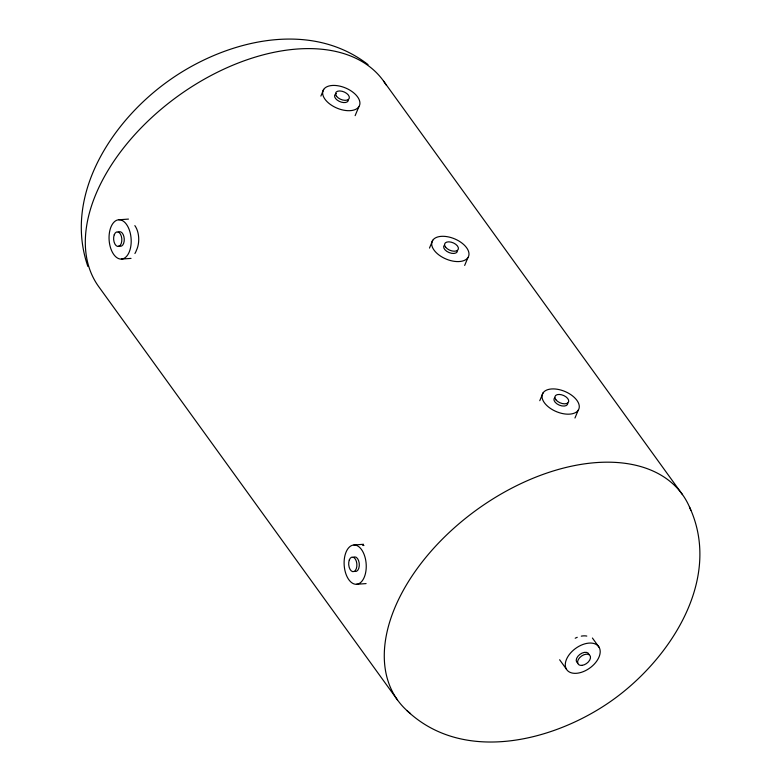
<?xml version="1.0" encoding="UTF-8"?>
<svg xmlns="http://www.w3.org/2000/svg" width="781" height="781" viewBox="0 0 781 781"><rect width="100%" height="100%" fill="white"/><g stroke="black" fill="none" stroke-linecap="round" stroke-linejoin="round"><path stroke-width="1.17" d="M320.884 96.083L323.685 89.395M355.13 115.647L358.87 106.724A19.691 10.954 22.7 0 0 337.851 85.754A19.691 10.954 22.7 0 0 327.112 101.696A19.691 10.954 22.7 0 0 358.87 106.724M429.482 248.085L432.742 240.275M464.666 265.423L467.926 257.613A19.691 10.954 22.7 0 0 446.908 236.633A19.691 10.954 22.7 0 0 436.169 252.585A19.691 10.954 22.7 0 0 467.926 257.613M539.778 400.692L543.049 392.882M574.962 418.02L578.233 410.21A19.691 10.954 22.7 0 0 557.214 389.241A19.691 10.954 22.7 0 0 546.475 405.183A19.691 10.954 22.7 0 0 578.233 410.21M118.849 219.783L128.474 219.09M121.406 259.087A19.691 11.012 85.9 0 0 129.021 229.145A19.691 11.012 85.9 0 0 109.955 230.073A19.691 11.012 85.9 0 0 121.406 259.087L131.032 258.394M353.91 544.982L363.536 544.289M356.468 584.286A19.691 11.012 85.9 0 0 364.073 554.354A19.691 11.012 85.9 0 0 345.017 555.271A19.691 11.012 85.9 0 0 356.468 584.286L366.094 583.592M368.036 64.598C308.837 18.676 223.512 41.11 167.651 81.497C111.546 121.758 63.32 195.582 87.862 266.419M406.881 710.525C464.012 764.843 556.082 740.769 613.349 699.503C670.694 658.198 722.718 578.457 689.477 506.967M383.539 81.048L682.487 494.637M592.408 638.028L599.134 647.332A19.691 12.105 -35.9 0 1 579.766 672.773A19.691 12.105 -35.9 0 1 569.329 654.498A19.691 12.105 -35.9 0 1 599.134 647.332M559.626 659.76L566.352 669.063M397.461 699.952L98.513 286.363A175.637 107.954 -35.9 0 1 181.29 93.73A175.637 107.954 -35.9 0 1 386.146 84.973M567.787 403.103A7.322 4.071 22.7 0 1 559.352 405.163A7.322 4.071 22.7 0 1 554.725 397.705M457.49 250.496A7.322 4.071 22.7 0 1 449.046 252.556A7.322 4.071 22.7 0 1 444.418 245.107M348.424 99.617A7.322 4.071 22.7 0 1 339.11 101.276A7.322 4.071 22.7 0 1 336.396 93.583M118.195 232.289A7.322 4.09 85.9 0 1 124.247 238.888A7.322 4.09 85.9 0 1 118.976 245.781M577.862 663.118A7.322 4.501 -35.9 0 1 579.746 654.498A7.322 4.501 -35.9 0 1 589.04 654.478M353.256 557.488A7.322 4.09 85.9 0 1 359.211 563.14A7.322 4.09 85.9 0 1 355.101 571.448M410.542 713.629A175.637 107.954 -35.9 0 1 476.342 510.091A175.637 107.954 -35.9 0 1 690.824 510.296M134.859 225.611A17.582 10.446 89.3 0 1 136.392 250.389A17.582 9.167 82.6 0 1 134.908 253.483M362.569 545.323A17.582 10.446 89.3 0 1 363.936 545.558M575.216 638.223A17.553 10.788 -35.9 0 1 577.247 637.316M581.289 636.144A17.553 10.788 -35.9 0 1 586.795 636.076M555.945 399.833A7.322 4.071 22.7 0 0 567.943 402.811A7.322 4.071 22.7 0 0 561.519 394.766A7.322 4.071 22.7 0 0 555.945 399.833M445.648 247.235A7.322 4.071 22.7 0 0 457.637 250.213A7.322 4.071 22.7 0 0 451.213 242.159A7.322 4.071 22.7 0 0 445.648 247.235M336.582 96.346A7.322 4.071 22.7 0 0 348.58 99.324A7.322 4.071 22.7 0 0 342.146 91.279A7.322 4.071 22.7 0 0 336.582 96.346M114.221 234.808A7.322 4.09 85.9 0 0 117.619 246.425A7.322 4.09 85.9 0 0 121.348 236.272A7.322 4.09 85.9 0 0 114.221 234.808M582.03 665.363A7.322 4.501 -35.9 0 0 590.387 656.352A7.322 4.501 -35.9 0 0 579.697 657.641A7.322 4.501 -35.9 0 0 582.03 665.363M349.283 560.016A7.322 4.09 85.9 0 0 352.68 571.624A7.322 4.09 85.9 0 0 356.409 561.48A7.322 4.09 85.9 0 0 349.283 560.016"/></g></svg>
